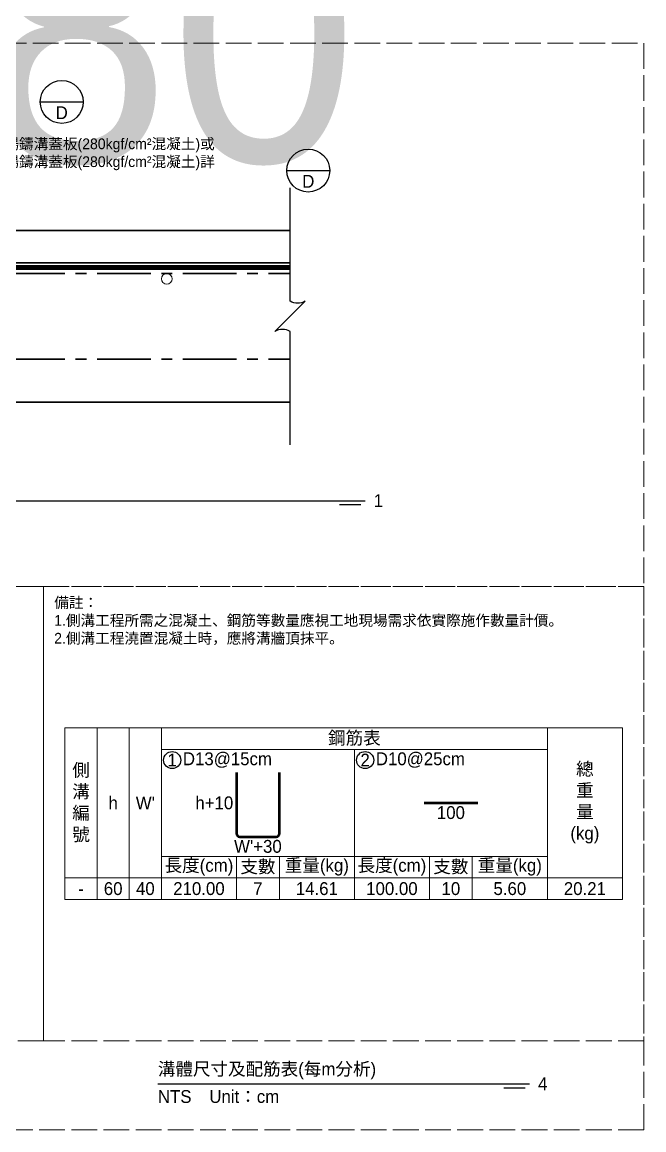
# Model space of a CAD drawing. Extents: x -8920 to 1950, y -2159 to 466.
# Drawn here: x -7500 to -7210, y -507 to 10 of the extents above; entities that cross this region are included whole.
import ezdxf
from ezdxf import colors
from ezdxf.entities.mleader import LeaderData, LeaderLine
from ezdxf.math import Vec2, Vec3

# ---------------------------------------------------------------- set-up
doc = ezdxf.new("R2010")
doc.units = 0
doc.header["$MEASUREMENT"] = 0
doc.linetypes.add('ACAD_ISO02W100', pattern=[15, 12, -3])
doc.linetypes.add('CENTERX2', pattern=[4, 2.5, -0.5, 0.5, -0.5])
for name, color, linetype, lineweight in [('一、1.基本-圖框', 7, 'Continuous', 20), ('二、1.繪圖-既有設施', 8, 'Continuous', 20), ('二、2.繪圖-施作項目', 181, 'Continuous', 30), ('二、5.繪圖-鋼筋', 60, 'Continuous', 50)]:
    doc.layers.add(name, color=color, linetype=linetype, lineweight=lineweight)
doc.layers.add('一、4.基本-隱藏', color=9, linetype='ACAD_ISO02W100', lineweight=20, plot=False)
doc.layers.add('三、1.文字-說明文字', color=2, linetype='Continuous')
doc.layers.add('三、3.文字-註解文字', color=2, linetype='Continuous')
doc.styles.add('次圖名(詳圖)', font='MS PGothic.ttf', dxfattribs={"height": 6})
doc.styles.add('註解文字(詳圖)', font='MS PGothic.ttf', dxfattribs={"height": 5})

msp = doc.modelspace()

# ---------------------------------------------------------------- linework, layer by layer
at = {"layer": '一、1.基本-圖框'}
for points in [[(-7480, -389.5), (-7465, -389.5), (-7465, -319.5), (-7480, -319.5)], [(-7465, -389.5), (-7450, -389.5), (-7450, -319.5), (-7465, -319.5)], [(-7450, -389.5), (-7435, -389.5), (-7435, -319.5), (-7450, -319.5)], [(-7435, -329.5), (-7255, -329.5), (-7255, -319.5), (-7435, -319.5)], [(-7220, -389.5), (-7255, -389.5), (-7255, -319.5), (-7220, -319.5)], [(-7435, -329.5), (-7345, -329.5), (-7345, -379.5), (-7435, -379.5)], [(-7345, -329.5), (-7255, -329.5), (-7255, -379.5), (-7345, -379.5)], [(-7435, -379.5), (-7400, -379.5), (-7400, -389.5), (-7435, -389.5)], [(-7400, -379.5), (-7380, -379.5), (-7380, -389.5), (-7400, -389.5)], [(-7380, -379.5), (-7345, -379.5), (-7345, -389.5), (-7380, -389.5)], [(-7345, -379.5), (-7310, -379.5), (-7310, -389.5), (-7345, -389.5)], [(-7310, -379.5), (-7290, -379.5), (-7290, -389.5), (-7310, -389.5)], [(-7290, -379.5), (-7255, -379.5), (-7255, -389.5), (-7290, -389.5)], [(-7480, -389.5), (-7465, -389.5), (-7465, -399.5), (-7480, -399.5)], [(-7465, -389.5), (-7450, -389.5), (-7450, -399.5), (-7465, -399.5)], [(-7450, -389.5), (-7435, -389.5), (-7435, -399.5), (-7450, -399.5)], [(-7435, -389.5), (-7400, -389.5), (-7400, -399.5), (-7435, -399.5)], [(-7400, -389.5), (-7380, -389.5), (-7380, -399.5), (-7400, -399.5)], [(-7380, -389.5), (-7345, -389.5), (-7345, -399.5), (-7380, -399.5)], [(-7345, -389.5), (-7310, -389.5), (-7310, -399.5), (-7345, -399.5)], [(-7310, -389.5), (-7290, -389.5), (-7290, -399.5), (-7310, -399.5)], [(-7290, -389.5), (-7255, -389.5), (-7255, -399.5), (-7290, -399.5)], [(-7255, -389.5), (-7220, -389.5), (-7220, -399.5), (-7255, -399.5)]]:
    msp.add_lwpolyline(points, close=True, dxfattribs=at)
at = {"layer": '一、4.基本-隱藏'}
for points in [[(-7990, 0), (-7210, 0), (-7210, -253.5), (-7990, -253.5)], [(-7990, 0), (-7210, 0), (-7210, -507), (-7990, -507)], [(-7990, 0), (-7210, 0), (-7210, -507), (-7990, -507)], [(-7740, -253.5), (-7490, -253.5), (-7490, -465.5), (-7740, -465.5)], [(-7490, -253.5), (-7210, -253.5), (-7210, -465.5), (-7490, -465.5)]]:
    msp.add_lwpolyline(points, close=True, dxfattribs=at)
at = {"layer": '三、3.文字-註解文字'}
for points in [[(-7491.5, -27.5), (-7471.5, -27.5)], [(-7376.5, -59.5), (-7356.5, -59.5)], [(-7860, -213.5), (-7340, -213.5)], [(-7342, -215.5), (-7352, -215.5)], [(-7436.66, -485.5), (-7263.34, -485.5)], [(-7265.34, -487.5), (-7275.34, -487.5)]]:
    msp.add_lwpolyline(points, dxfattribs=at)
msp.add_lwpolyline([(-7375, -187.5), (-7375, -134.571, 0.2828427), (-7382.071, -134.571), (-7367.929, -120.429, -0.2828427), (-7375, -120.429), (-7375, -67.5)], format="xyb", dxfattribs=at)
for centre, radius in [((-7481.5, -27.5), 10), ((-7366.5, -59.5), 10), ((-7430, -334.5), 4), ((-7340, -334.5), 4)]:
    msp.add_circle(centre, radius, dxfattribs=at)
at = {"layer": '二、1.繪圖-既有設施'}
msp.add_circle((-7432.5, -110), 2.5, dxfattribs=at)
at = {"layer": '二、2.繪圖-施作項目'}
for points in [[(-7825, -87.5), (-7375, -87.5)], [(-7825, -102.5), (-7375, -102.5)], [(-7825, -104), (-7375, -104)], [(-7825, -104.75), (-7375, -104.75)], [(-7825, -105.125), (-7375, -105.125)], [(-7825, -105.5), (-7375, -105.5)], [(-7825, -167.5), (-7375, -167.5)]]:
    msp.add_lwpolyline(points, dxfattribs=at)
at = {"layer": '二、2.繪圖-施作項目', "linetype": 'CENTERX2', "ltscale": 10}
for points in [[(-7825, -107.5), (-7375, -107.5)], [(-7825, -147.5), (-7375, -147.5)]]:
    msp.add_lwpolyline(points, dxfattribs=at)
at = {"layer": '二、5.繪圖-鋼筋'}
msp.add_lwpolyline([(-7400, -340.25), (-7400, -368.75, 0.4142136), (-7398.5, -370.25), (-7381.5, -370.25, 0.4142136), (-7380, -368.75), (-7380, -340.25)], format="xyb", dxfattribs=at)
msp.add_lwpolyline([(-7312.5, -354.5), (-7287.5, -354.5)], dxfattribs=at)

# ---------------------------------------------------------------- texts
at = {"layer": '一、1.基本-圖框', "char_height": 6, "attachment_point": 5, "style": '註解文字(詳圖)'}
for s, width, insert in [('{\\fMS PGothic|b0|i0|c128|p34;鋼筋表}', 94.24964, (-7345, -324.5)), ('側溝編號', 12.98354, (-7472.5, -354.5)), ('{\\fMS PGothic|b0|i0|c128|p34;總重量(kg)}', 6, (-7237.5, -354.5)), ('{\\fMS PGothic|b0|i0|c128|p34;h}', 12.98354, (-7457.5, -354.5)), ("{\\fMS PGothic|b0|i0|c128|p34;W}'", 22.32258, (-7442.5, -354.5)), ('{\\fMS PGothic|b0|i0|c128|p34;長度(cm)}', 35.02324, (-7417.5, -384.5)), ('{\\fMS PGothic|b0|i0|c128|p34;支數}', 19.27354, (-7390, -384.5)), ('{\\fMS PGothic|b0|i0|c128|p34;重量(kg)}', 30.27214, (-7362.5, -384.5)), ('{\\fMS PGothic|b0|i0|c128|p34;長度(cm)}', 35.02324, (-7327.5, -384.5)), ('{\\fMS PGothic|b0|i0|c128|p34;支數}', 19.27354, (-7300, -384.5)), ('{\\fMS PGothic|b0|i0|c128|p34;重量(kg)}', 30.27214, (-7272.5, -384.5))]:
    msp.add_mtext_dynamic_manual_height_columns(s, width=width, gutter_width=30, heights=[0], dxfattribs=dict(at, insert=insert))
at = {"layer": '一、4.基本-隱藏', "insert": (-7600, 200), "char_height": 120, "attachment_point": 5, "style": '次圖名(詳圖)'}
msp.add_mtext_dynamic_manual_height_columns("{\\fMS PGothic|b0|i0|c128|p34;W}'{\\fMS PGothic|b0|i0|c128|p34;=}4{\\fMS PGothic|b0|i0|c128|p34;0，h=40、60、80}", width=698.49542, gutter_width=30, heights=[0], dxfattribs=at)
at = {"layer": '三、1.文字-說明文字', "style": '註解文字(詳圖)'}
for s, width, insert, char_height, attachment_point in [('{\\fMS PGothic|b0|i0|c128|p34;D}', 12.5857, (-7481.5, -32.5), 6, 5), ('{\\fMS PGothic|b0|i0|c128|p34;D}', 12.5857, (-7366.5, -64.5), 6, 5), ('{\\fMS PGothic|b0|i0|c128|p34;備註：\\P1.側溝工程所需之混凝土、鋼筋等數量應視工地現場需求依實際施作數量計價。\\P2.側溝工程澆置混凝土時，應將溝牆頂抹平。}', 249.57878, (-7485, -258.5), 5, 1)]:
    msp.add_mtext_dynamic_manual_height_columns(s, width=width, gutter_width=30, heights=[0], dxfattribs=dict(at, insert=insert, char_height=char_height, attachment_point=attachment_point))
at = {"layer": '三、3.文字-註解文字', "char_height": 6}
for s, width, gutter_width, insert, attachment_point, style in [('1', 3, 15, (-7336, -213.5), 4, '次圖名(詳圖)'), ('D13@15cm', 6.06582, 30, (-7425, -334.5), 4, '註解文字(詳圖)'), ('{\\fMS PGothic|b0|i0|c128|p34;D1}0{\\fMS PGothic|b0|i0|c128|p34;@}25{\\fMS PGothic|b0|i0|c128|p34;cm}', 6.06582, 30, (-7335, -334.5), 4, '註解文字(詳圖)'), ('1', 8.38231, 30, (-7430, -334.5), 5, '註解文字(詳圖)'), ('2', 8.38231, 30, (-7340, -334.5), 5, '註解文字(詳圖)'), ('60', 9.06048, 30, (-7457.5, -394.5), 5, '註解文字(詳圖)'), ('40', 9.06048, 30, (-7442.5, -394.5), 5, '註解文字(詳圖)'), ('210.00', 9.06048, 30, (-7417.5, -394.5), 5, '註解文字(詳圖)'), ('7', 9.06048, 30, (-7390, -394.5), 5, '註解文字(詳圖)'), ('14.61', 9.06048, 30, (-7362.5, -394.5), 5, '註解文字(詳圖)'), ('{\\fMS PGothic|b0|i0|c128|p34;100}.00', 9.06048, 30, (-7327.5, -394.5), 5, '註解文字(詳圖)'), ('10', 9.06048, 30, (-7300, -394.5), 5, '註解文字(詳圖)'), ('5.60', 9.06048, 30, (-7272.5, -394.5), 5, '註解文字(詳圖)'), ('20.21', 9.06048, 30, (-7237.5, -394.5), 5, '註解文字(詳圖)'), ('-', 9.06048, 30, (-7472.5, -394.5), 5, '註解文字(詳圖)'), ('{\\fMS PGothic|b0|i0|c128|p34;溝體尺寸}及{\\fMS PGothic|b0|i0|c128|p34;配筋表(每m分析)}', 144.80097, 15, (-7436.66, -479.5), 4, '次圖名(詳圖)'), ('4', 3, 15, (-7259.34, -485.5), 4, '次圖名(詳圖)'), ('NTS{\\fMS PGothic|b0|i0|c128|p34;^IUnit：cm}', 136.03259, 15, (-7436.66, -491.5), 4, '次圖名(詳圖)')]:
    msp.add_mtext_dynamic_manual_height_columns(s, width=width, gutter_width=gutter_width, heights=[0], dxfattribs=dict(at, insert=insert, attachment_point=attachment_point, style=style))
at = {"layer": '二、5.繪圖-鋼筋', "char_height": 6, "style": '註解文字(詳圖)'}
for s, width, insert, attachment_point in [('h+10', 8.87231, (-7401.5, -354.5), 6), ('100', 3.56631, (-7300, -356), 2), ("{\\fMS PGothic|b0|i0|c128|p34;W}'+3{\\fMS PGothic|b0|i0|c128|p34;0}", 3.56631, (-7390, -371.75), 2)]:
    msp.add_mtext_dynamic_manual_height_columns(s, width=width, gutter_width=30, heights=[0], dxfattribs=dict(at, insert=insert, attachment_point=attachment_point))

# ---------------------------------------------------------------- leaders
at = {"layer": '三、3.文字-註解文字'}
ml = msp.add_multileader_mtext('Standard', dxfattribs=at)
ml.set_content('L{\\fMS PGothic|b0|i0|c128|p34;1場鑄溝蓋板(280kgf/cm²混凝土)或\\P}L{\\fMS PGothic|b0|i0|c128|p34;2場鑄溝蓋板(280kgf/cm²混凝土)詳}', color=256, style='註解文字(詳圖)')
ml.set_leader_properties(color=144, linetype='ByLayer', lineweight=-1)
ml.build(insert=Vec2(0, 0))
ml.multileader.update_dxf_attribs({"dogleg_length": 5, "arrow_head_size": 6})
ctx = ml.context
ctx.base_point, ctx.char_height, ctx.arrow_head_size, ctx.landing_gap_size, ctx.plane_origin = Vec3(-7518.5, -47.5), 5, 6, 3, Vec3(-7543.5, -127.5)
notes = []
notes.append((ctx, [(0, (1, 1, 0), (-7523.5, -47.5), (1, 0), 5, [(0, [(-7543.5, -127.5)], 0, [])])]))
ctx.mtext.insert, ctx.mtext.flow_direction = Vec3(-7515.5, -44.517), 5
for ctx, leaders in notes:
    for number, flags, end, landing, length, lines in leaders:
        leader = LeaderData()
        leader.index, (leader.has_last_leader_line, leader.has_dogleg_vector, leader.attachment_direction) = number, flags
        leader.last_leader_point, leader.dogleg_vector, leader.dogleg_length = Vec3(end), Vec3(landing), length
        for number, points, colour, breaks in lines:
            line = LeaderLine()
            line.index, line.vertices, line.color, line.breaks = number, Vec3.list(points), colors.encode_raw_color(colour), breaks
            leader.lines.append(line)
        ctx.leaders.append(leader)

doc.saveas('drawing.dxf')
